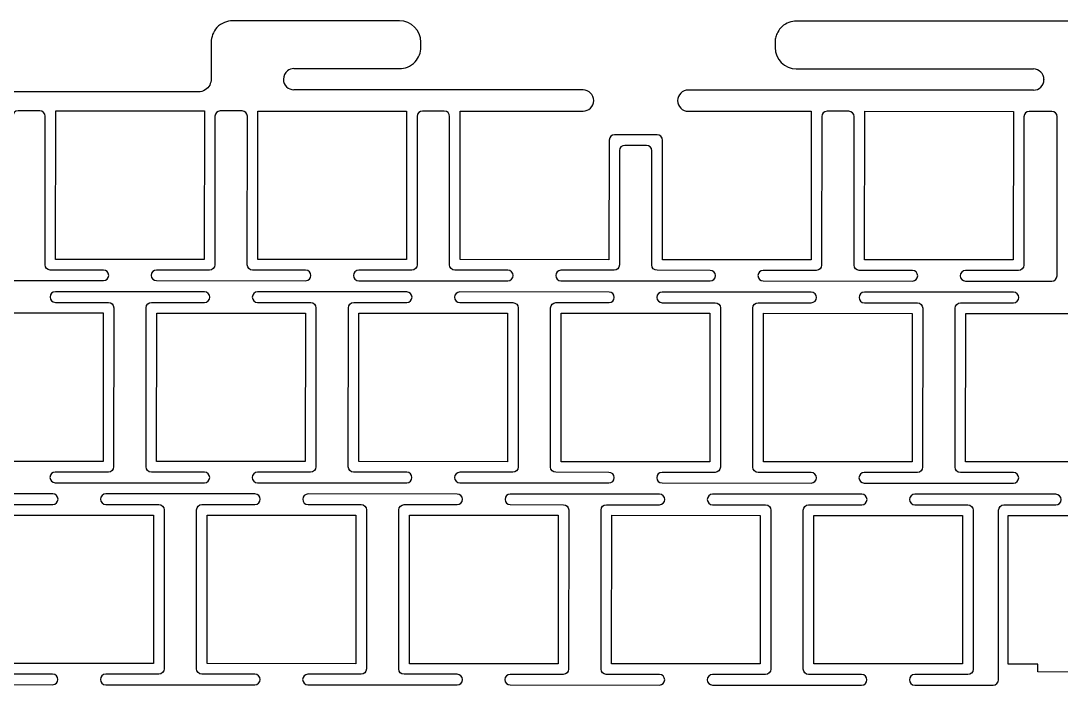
# Model space of a CAD drawing. Header units: millimetres. Extents: x -533 to 933, y 34 to 166.
# Drawn here: x -381.5 to -283.5, y 103.5 to 166.2 of the extents above; entities that cross this region are included whole.
import ezdxf

# ---------------------------------------------------------------- set-up
doc = ezdxf.new("R2010")
doc.units = ezdxf.units.MM
doc.header["$MEASUREMENT"] = 0
doc.layers.get('0').update_dxf_attribs({"lineweight": 0})

msp = doc.modelspace()

# ---------------------------------------------------------------- linework, layer by layer
at = {"color": 18, "lineweight": 25, "true_color": 0x000000}
for p, q in [((-308.407, 161.625), (-286.078, 161.614)), ((-356.721, 160.639), (-356.721, 160.659)), ((-285.089, 160.623), (-285.089, 160.603)), ((-364.721, 159.453), (-396.659, 159.469)), ((-333.496, 159.637), (-355.731, 159.649)), ((-331.066, 159.636), (-333.496, 159.637)), ((-328.494, 159.634), (-331.066, 159.636)), ((-286.079, 159.614), (-318.586, 159.629)), ((-327.495, 158.634), (-327.495, 158.634)), ((-319.587, 158.63), (-319.587, 158.63)), ((-340.073, 143.641), (-340.066, 157.641)), ((-340.066, 157.641), (-328.495, 157.635)), ((-318.587, 157.63), (-307.016, 157.624)), ((-307.016, 157.624), (-307.023, 143.624)), ((-326.023, 154.914), (-326.073, 143.634)), ((-321.517, 155.41), (-325.523, 155.412)), ((-321.023, 143.631), (-321.018, 154.91)), ((-326.073, 143.634), (-340.073, 143.641)), ((-307.023, 143.624), (-321.023, 143.631)), ((-288.456, 105.515), (-288.449, 119.514)), ((-285.651, 105.513), (-288.456, 105.515)), ((-285.651, 104.762), (-285.651, 105.513)), ((-278.334, 104.759), (-285.651, 104.762))]:
    msp.add_line(p, q, dxfattribs=at)
for points in [[(-378.173, 143.66), (-378.166, 157.66), (-364.166, 157.653), (-364.173, 143.653)], [(-345.123, 143.643), (-359.123, 143.65), (-359.116, 157.65), (-345.116, 157.643)], [(-301.966, 157.622), (-287.966, 157.615), (-287.973, 143.615), (-301.973, 143.622)], [(-387.708, 124.615), (-387.701, 138.615), (-373.701, 138.608), (-373.708, 124.608)], [(-368.651, 138.605), (-354.651, 138.598), (-354.658, 124.598), (-368.658, 124.605)], [(-335.601, 138.588), (-335.608, 124.588), (-349.608, 124.596), (-349.601, 138.596)], [(-330.558, 124.586), (-330.551, 138.586), (-316.551, 138.579), (-316.558, 124.579)], [(-297.508, 124.569), (-311.508, 124.576), (-311.501, 138.576), (-297.501, 138.569)], [(-278.458, 124.56), (-292.458, 124.567), (-292.451, 138.567), (-278.451, 138.56)], [(-382.948, 119.562), (-368.948, 119.555), (-368.955, 105.555), (-382.955, 105.562)], [(-363.905, 105.553), (-363.898, 119.553), (-349.898, 119.546), (-349.905, 105.546)], [(-330.848, 119.536), (-330.855, 105.536), (-344.855, 105.543), (-344.848, 119.543)], [(-311.805, 105.527), (-325.805, 105.534), (-325.798, 119.534), (-311.798, 119.527)], [(-306.748, 119.524), (-292.748, 119.517), (-292.755, 105.517), (-306.755, 105.524)]]:
    msp.add_lwpolyline(points, close=True, dxfattribs=at)
for points, knots in [([(-343.774, 163.643), (-343.774, 163.81), (-343.774, 163.978), (-343.774, 164.146), (-343.774, 165.251), (-344.669, 166.147), (-345.773, 166.147), (-348.837, 166.149), (-351.901, 166.15), (-354.553, 166.152), (-356.043, 166.152), (-357.402, 166.153), (-358.558, 166.154), (-359.149, 166.154), (-359.627, 166.154), (-360.314, 166.155), (-360.675, 166.155), (-361.079, 166.155), (-361.518, 166.155), (-361.977, 166.155), (-362.583, 165.95), (-362.988, 165.513), (-363.342, 165.129), (-363.519, 164.599), (-363.519, 164.156), (-363.519, 163.699), (-363.52, 163.266), (-363.52, 162.846), (-363.52, 162.269), (-363.52, 161.727), (-363.521, 161.231), (-363.521, 161.038), (-363.521, 160.862), (-363.521, 160.652), (-363.521, 160.305), (-363.72, 159.866), (-364.079, 159.639), (-364.276, 159.514), (-364.507, 159.453), (-364.721, 159.453)], [0, 0, 0, 0, 1, 1, 1, 2, 2, 2, 3, 3, 3, 4, 4, 4, 5, 5, 5, 6, 6, 6, 7, 7, 7, 8, 8, 8, 9, 9, 9, 10, 10, 10, 11, 11, 11, 12, 12, 12, 13, 13, 13, 13]), ([(-265.098, 161.603), (-261.053, 161.601), (-257.008, 161.599), (-253.416, 161.597), (-251.586, 161.596), (-249.874, 161.595), (-248.339, 161.595), (-247.638, 161.594), (-246.975, 161.594), (-246.353, 161.594), (-245.91, 161.593), (-245.413, 161.593), (-244.823, 161.593), (-244.493, 161.593), (-244.141, 161.593), (-243.77, 161.592), (-243.316, 161.592), (-242.769, 161.789), (-242.403, 162.131), (-242.067, 162.446), (-241.893, 162.851), (-241.831, 163.097), (-241.798, 163.227), (-241.769, 163.375), (-241.769, 163.591), (-241.769, 163.724), (-241.769, 163.958), (-241.769, 164.095), (-241.768, 165.2), (-242.663, 166.096), (-243.768, 166.096), (-256.733, 166.103), (-269.702, 166.109), (-280.442, 166.115), (-285.813, 166.117), (-290.625, 166.12), (-294.602, 166.122), (-295.691, 166.122), (-296.717, 166.123), (-297.674, 166.123), (-298.261, 166.123), (-298.831, 166.124), (-299.509, 166.124), (-301.764, 166.125), (-304.825, 166.127), (-308.405, 166.129), (-308.837, 166.129), (-309.377, 165.946), (-309.746, 165.613), (-310.094, 165.298), (-310.277, 164.882), (-310.341, 164.634), (-310.377, 164.497), (-310.405, 164.351), (-310.406, 164.13), (-310.406, 163.997), (-310.406, 163.763), (-310.406, 163.626), (-310.406, 162.521), (-309.511, 161.625), (-308.407, 161.625)], [0, 0, 0, 0, 1, 1, 1, 2, 2, 2, 3, 3, 3, 4, 4, 4, 5, 5, 5, 6, 6, 6, 7, 7, 7, 8, 8, 8, 9, 9, 9, 10, 10, 10, 11, 11, 11, 12, 12, 12, 13, 13, 13, 14, 14, 14, 15, 15, 15, 16, 16, 16, 17, 17, 17, 18, 18, 18, 19, 19, 19, 20, 20, 20, 20]), ([(-355.73, 161.649), (-353.811, 161.648), (-351.891, 161.647), (-350.206, 161.646), (-349.137, 161.645), (-348.162, 161.645), (-347.342, 161.644), (-346.992, 161.644), (-346.672, 161.644), (-346.247, 161.644), (-346.098, 161.644), (-345.94, 161.644), (-345.775, 161.644), (-345.322, 161.643), (-344.718, 161.845), (-344.313, 162.278), (-343.954, 162.663), (-343.775, 163.198), (-343.774, 163.643)], [0, 0, 0, 0, 1, 1, 1, 2, 2, 2, 3, 3, 3, 4, 4, 4, 5, 5, 5, 6, 6, 6, 6]), ([(-355.73, 161.649), (-355.953, 161.649), (-356.175, 161.571), (-356.348, 161.433), (-356.578, 161.248), (-356.721, 160.955), (-356.721, 160.659)], [0, 0, 0, 0, 1, 1, 1, 2, 2, 2, 2]), ([(-379.173, 143.16), (-379.174, 142.884), (-378.95, 142.66), (-378.674, 142.66), (-378.674, 142.66), (-373.674, 142.658), (-373.674, 142.658), (-373.398, 142.657), (-373.174, 142.433), (-373.174, 142.157), (-373.174, 141.881), (-373.398, 141.657), (-373.675, 141.658), (-373.675, 141.658), (-387.725, 141.665), (-387.725, 141.665), (-388.001, 141.665), (-388.224, 141.889), (-388.224, 142.165), (-388.224, 142.441), (-388, 142.665), (-387.724, 142.665), (-387.724, 142.665), (-382.724, 142.662), (-382.724, 142.662), (-382.448, 142.662), (-382.224, 142.886), (-382.224, 143.162), (-382.224, 143.162), (-382.217, 157.162), (-382.217, 157.162), (-382.217, 157.438), (-381.993, 157.662), (-381.717, 157.662), (-381.717, 157.662), (-379.666, 157.661), (-379.666, 157.661), (-379.666, 157.661), (-379.666, 157.661), (-379.666, 157.661), (-379.39, 157.66), (-379.166, 157.436), (-379.166, 157.16), (-379.166, 157.16), (-379.173, 143.16), (-379.173, 143.16)], [0, 0, 0, 0, 1, 1, 1, 2, 2, 2, 3, 3, 3, 4, 4, 4, 5, 5, 5, 6, 6, 6, 7, 7, 7, 8, 8, 8, 9, 9, 9, 10, 10, 10, 11, 11, 11, 12, 12, 12, 13, 13, 13, 14, 14, 14, 15, 15, 15, 15]), ([(-360.123, 143.151), (-360.124, 142.875), (-359.9, 142.651), (-359.624, 142.651), (-359.624, 142.651), (-354.624, 142.648), (-354.624, 142.648), (-354.348, 142.648), (-354.124, 142.424), (-354.124, 142.148), (-354.124, 141.872), (-354.348, 141.648), (-354.625, 141.648), (-354.625, 141.648), (-368.675, 141.655), (-368.675, 141.655), (-368.951, 141.655), (-369.174, 141.879), (-369.174, 142.155), (-369.174, 142.431), (-368.95, 142.655), (-368.674, 142.655), (-368.674, 142.655), (-363.674, 142.653), (-363.674, 142.653), (-363.398, 142.652), (-363.174, 142.876), (-363.174, 143.152), (-363.174, 143.152), (-363.167, 157.152), (-363.167, 157.152), (-363.167, 157.428), (-362.943, 157.652), (-362.667, 157.652), (-362.667, 157.652), (-360.616, 157.651), (-360.616, 157.651), (-360.616, 157.651), (-360.616, 157.651), (-360.616, 157.651), (-360.34, 157.651), (-360.116, 157.427), (-360.116, 157.151), (-360.116, 157.151), (-360.123, 143.151), (-360.123, 143.151)], [0, 0, 0, 0, 1, 1, 1, 2, 2, 2, 3, 3, 3, 4, 4, 4, 5, 5, 5, 6, 6, 6, 7, 7, 7, 8, 8, 8, 9, 9, 9, 10, 10, 10, 11, 11, 11, 12, 12, 12, 13, 13, 13, 14, 14, 14, 15, 15, 15, 15]), ([(-344.624, 142.643), (-344.348, 142.643), (-344.124, 142.867), (-344.124, 143.143), (-344.124, 143.143), (-344.117, 157.143), (-344.117, 157.143), (-344.117, 157.419), (-343.893, 157.643), (-343.617, 157.643), (-343.617, 157.643), (-341.566, 157.641), (-341.566, 157.641), (-341.566, 157.641), (-341.566, 157.641), (-341.566, 157.641), (-341.29, 157.641), (-341.066, 157.417), (-341.066, 157.141), (-341.066, 157.141), (-341.073, 143.141), (-341.073, 143.141), (-341.074, 142.865), (-340.85, 142.641), (-340.574, 142.641), (-340.574, 142.641), (-335.574, 142.638), (-335.574, 142.638), (-335.574, 142.638), (-335.574, 142.638), (-335.574, 142.638), (-335.298, 142.638), (-335.074, 142.414), (-335.074, 142.138), (-335.074, 141.862), (-335.298, 141.638), (-335.575, 141.638), (-335.575, 141.638), (-340.62, 141.641), (-340.62, 141.641), (-340.62, 141.641), (-349.625, 141.646), (-349.625, 141.646), (-349.901, 141.646), (-350.124, 141.87), (-350.124, 142.146), (-350.124, 142.146), (-350.124, 142.146), (-350.124, 142.146), (-350.124, 142.422), (-349.9, 142.646), (-349.624, 142.646), (-349.624, 142.646), (-344.624, 142.643), (-344.624, 142.643)], [0, 0, 0, 0, 1, 1, 1, 2, 2, 2, 3, 3, 3, 4, 4, 4, 5, 5, 5, 6, 6, 6, 7, 7, 7, 8, 8, 8, 9, 9, 9, 10, 10, 10, 11, 11, 11, 12, 12, 12, 13, 13, 13, 14, 14, 14, 15, 15, 15, 16, 16, 16, 17, 17, 17, 18, 18, 18, 18]), ([(-302.973, 143.122), (-302.974, 142.846), (-302.75, 142.622), (-302.474, 142.622), (-302.474, 142.622), (-297.474, 142.619), (-297.474, 142.619), (-297.198, 142.619), (-296.974, 142.395), (-296.974, 142.119), (-296.974, 141.843), (-297.198, 141.619), (-297.475, 141.619), (-297.475, 141.619), (-311.525, 141.626), (-311.525, 141.626), (-311.801, 141.627), (-312.024, 141.851), (-312.024, 142.127), (-312.024, 142.403), (-311.8, 142.627), (-311.524, 142.626), (-311.524, 142.626), (-306.524, 142.624), (-306.524, 142.624), (-306.248, 142.624), (-306.024, 142.847), (-306.024, 143.124), (-306.024, 143.124), (-306.017, 157.124), (-306.017, 157.124), (-306.017, 157.4), (-305.793, 157.624), (-305.517, 157.623), (-305.517, 157.623), (-303.466, 157.622), (-303.466, 157.622), (-303.466, 157.622), (-303.466, 157.622), (-303.466, 157.622), (-303.19, 157.622), (-302.966, 157.398), (-302.966, 157.122), (-302.966, 157.122), (-302.973, 143.122), (-302.973, 143.122)], [0, 0, 0, 0, 1, 1, 1, 2, 2, 2, 3, 3, 3, 4, 4, 4, 5, 5, 5, 6, 6, 6, 7, 7, 7, 8, 8, 8, 9, 9, 9, 10, 10, 10, 11, 11, 11, 12, 12, 12, 13, 13, 13, 14, 14, 14, 15, 15, 15, 15]), ([(-287.474, 142.614), (-287.198, 142.614), (-286.974, 142.838), (-286.974, 143.114), (-286.974, 143.114), (-286.967, 157.114), (-286.967, 157.114), (-286.967, 157.39), (-286.743, 157.614), (-286.467, 157.614), (-286.467, 157.614), (-284.341, 157.613), (-284.341, 157.613), (-284.065, 157.613), (-283.841, 157.389), (-283.841, 157.113), (-283.841, 157.113), (-283.849, 142.113), (-283.849, 142.113), (-283.849, 141.836), (-284.073, 141.613), (-284.349, 141.613), (-284.349, 141.613), (-292.475, 141.617), (-292.475, 141.617), (-292.751, 141.617), (-292.974, 141.841), (-292.974, 142.117), (-292.974, 142.393), (-292.75, 142.617), (-292.474, 142.617), (-292.474, 142.617), (-287.474, 142.614), (-287.474, 142.614)], [0, 0, 0, 0, 1, 1, 1, 2, 2, 2, 3, 3, 3, 4, 4, 4, 5, 5, 5, 6, 6, 6, 7, 7, 7, 8, 8, 8, 9, 9, 9, 10, 10, 10, 11, 11, 11, 11]), ([(-325.574, 142.633), (-325.298, 142.633), (-325.074, 142.857), (-325.074, 143.133), (-325.074, 143.133), (-325.069, 153.912), (-325.069, 153.912), (-325.069, 154.188), (-324.845, 154.412), (-324.569, 154.411), (-324.569, 154.411), (-322.518, 154.41), (-322.518, 154.41), (-322.242, 154.41), (-322.018, 154.186), (-322.018, 153.91), (-322.018, 153.91), (-322.023, 143.132), (-322.023, 143.132), (-322.024, 142.856), (-321.8, 142.632), (-321.524, 142.631), (-321.524, 142.631), (-316.524, 142.629), (-316.524, 142.629), (-316.248, 142.629), (-316.024, 142.405), (-316.024, 142.129), (-316.024, 141.853), (-316.248, 141.629), (-316.525, 141.629), (-316.525, 141.629), (-330.575, 141.636), (-330.575, 141.636), (-330.575, 141.636), (-330.575, 141.636), (-330.575, 141.636), (-330.851, 141.636), (-331.074, 141.86), (-331.074, 142.136), (-331.074, 142.412), (-330.85, 142.636), (-330.574, 142.636), (-330.574, 142.636), (-325.574, 142.633), (-325.574, 142.633)], [0, 0, 0, 0, 1, 1, 1, 2, 2, 2, 3, 3, 3, 4, 4, 4, 5, 5, 5, 6, 6, 6, 7, 7, 7, 8, 8, 8, 9, 9, 9, 10, 10, 10, 11, 11, 11, 12, 12, 12, 13, 13, 13, 14, 14, 14, 15, 15, 15, 15]), ([(-373.209, 123.607), (-372.933, 123.607), (-372.709, 123.831), (-372.709, 124.107), (-372.709, 124.107), (-372.701, 139.106), (-372.701, 139.106), (-372.701, 139.383), (-372.925, 139.607), (-373.201, 139.607), (-373.201, 139.607), (-378.2, 139.609), (-378.2, 139.609), (-378.477, 139.609), (-378.7, 139.833), (-378.7, 140.109), (-378.7, 140.386), (-378.476, 140.609), (-378.2, 140.609), (-378.2, 140.609), (-364.15, 140.602), (-364.15, 140.602), (-363.874, 140.602), (-363.65, 140.378), (-363.65, 140.102), (-363.65, 139.826), (-363.874, 139.602), (-364.15, 139.602), (-364.15, 139.602), (-369.15, 139.605), (-369.15, 139.605), (-369.426, 139.605), (-369.65, 139.381), (-369.65, 139.105), (-369.65, 139.105), (-369.658, 124.106), (-369.658, 124.106), (-369.658, 123.829), (-369.434, 123.605), (-369.158, 123.605), (-369.158, 123.605), (-364.158, 123.603), (-364.158, 123.603), (-363.882, 123.603), (-363.659, 123.379), (-363.659, 123.103), (-363.659, 122.826), (-363.883, 122.603), (-364.159, 122.603), (-364.159, 122.603), (-378.209, 122.61), (-378.209, 122.61), (-378.485, 122.61), (-378.709, 122.834), (-378.709, 123.11), (-378.709, 123.386), (-378.485, 123.61), (-378.208, 123.61), (-378.208, 123.61), (-373.209, 123.607), (-373.209, 123.607)], [0, 0, 0, 0, 1, 1, 1, 2, 2, 2, 3, 3, 3, 4, 4, 4, 5, 5, 5, 6, 6, 6, 7, 7, 7, 8, 8, 8, 9, 9, 9, 10, 10, 10, 11, 11, 11, 12, 12, 12, 13, 13, 13, 14, 14, 14, 15, 15, 15, 16, 16, 16, 17, 17, 17, 18, 18, 18, 19, 19, 19, 20, 20, 20, 20]), ([(-350.608, 124.096), (-350.608, 123.82), (-350.384, 123.596), (-350.108, 123.596), (-350.108, 123.596), (-345.108, 123.593), (-345.108, 123.593), (-344.832, 123.593), (-344.609, 123.369), (-344.609, 123.093), (-344.609, 122.817), (-344.833, 122.593), (-345.109, 122.593), (-345.109, 122.593), (-359.159, 122.6), (-359.159, 122.6), (-359.435, 122.6), (-359.659, 122.824), (-359.659, 123.101), (-359.659, 123.377), (-359.435, 123.6), (-359.158, 123.6), (-359.158, 123.6), (-354.159, 123.598), (-354.159, 123.598), (-353.883, 123.598), (-353.659, 123.821), (-353.659, 124.098), (-353.659, 124.098), (-353.651, 139.097), (-353.651, 139.097), (-353.651, 139.373), (-353.875, 139.597), (-354.151, 139.597), (-354.151, 139.597), (-359.15, 139.6), (-359.15, 139.6), (-359.15, 139.6), (-359.15, 139.6), (-359.15, 139.6), (-359.427, 139.6), (-359.65, 139.824), (-359.65, 140.1), (-359.65, 140.376), (-359.426, 140.6), (-359.15, 140.6), (-359.15, 140.6), (-345.1, 140.593), (-345.1, 140.593), (-344.824, 140.592), (-344.6, 140.368), (-344.6, 140.092), (-344.6, 139.816), (-344.824, 139.592), (-345.1, 139.593), (-345.1, 139.593), (-350.1, 139.595), (-350.1, 139.595), (-350.376, 139.595), (-350.6, 139.371), (-350.6, 139.095), (-350.6, 139.095), (-350.608, 124.096), (-350.608, 124.096)], [0, 0, 0, 0, 1, 1, 1, 2, 2, 2, 3, 3, 3, 4, 4, 4, 5, 5, 5, 6, 6, 6, 7, 7, 7, 8, 8, 8, 9, 9, 9, 10, 10, 10, 11, 11, 11, 12, 12, 12, 13, 13, 13, 14, 14, 14, 15, 15, 15, 16, 16, 16, 17, 17, 17, 18, 18, 18, 19, 19, 19, 20, 20, 20, 21, 21, 21, 21]), ([(-331.05, 139.585), (-331.326, 139.586), (-331.55, 139.362), (-331.55, 139.086), (-331.55, 139.086), (-331.558, 124.086), (-331.558, 124.086), (-331.558, 123.81), (-331.334, 123.586), (-331.058, 123.586), (-331.058, 123.586), (-326.058, 123.584), (-326.058, 123.584), (-325.782, 123.584), (-325.559, 123.36), (-325.559, 123.083), (-325.559, 122.807), (-325.783, 122.584), (-326.059, 122.584), (-326.059, 122.584), (-340.109, 122.591), (-340.109, 122.591), (-340.385, 122.591), (-340.609, 122.815), (-340.609, 123.091), (-340.609, 123.367), (-340.385, 123.591), (-340.108, 123.591), (-340.108, 123.591), (-335.109, 123.588), (-335.109, 123.588), (-334.833, 123.588), (-334.609, 123.812), (-334.609, 124.088), (-334.609, 124.088), (-334.601, 139.087), (-334.601, 139.087), (-334.601, 139.363), (-334.825, 139.587), (-335.101, 139.588), (-335.101, 139.588), (-340.1, 139.59), (-340.1, 139.59), (-340.377, 139.59), (-340.6, 139.814), (-340.6, 140.09), (-340.6, 140.366), (-340.376, 140.59), (-340.1, 140.59), (-340.1, 140.59), (-326.05, 140.583), (-326.05, 140.583), (-326.05, 140.583), (-326.05, 140.583), (-326.05, 140.583), (-325.774, 140.583), (-325.55, 140.359), (-325.55, 140.083), (-325.55, 139.807), (-325.774, 139.583), (-326.05, 139.583), (-326.05, 139.583), (-331.05, 139.585), (-331.05, 139.585)], [0, 0, 0, 0, 1, 1, 1, 2, 2, 2, 3, 3, 3, 4, 4, 4, 5, 5, 5, 6, 6, 6, 7, 7, 7, 8, 8, 8, 9, 9, 9, 10, 10, 10, 11, 11, 11, 12, 12, 12, 13, 13, 13, 14, 14, 14, 15, 15, 15, 16, 16, 16, 17, 17, 17, 18, 18, 18, 19, 19, 19, 20, 20, 20, 21, 21, 21, 21]), ([(-312.508, 124.077), (-312.508, 123.801), (-312.284, 123.577), (-312.008, 123.577), (-312.008, 123.577), (-307.008, 123.574), (-307.008, 123.574), (-306.732, 123.574), (-306.509, 123.35), (-306.509, 123.074), (-306.509, 122.798), (-306.733, 122.574), (-307.009, 122.574), (-307.009, 122.574), (-321.059, 122.581), (-321.059, 122.581), (-321.335, 122.581), (-321.559, 122.805), (-321.559, 123.081), (-321.559, 123.358), (-321.335, 123.581), (-321.058, 123.581), (-321.058, 123.581), (-316.059, 123.579), (-316.059, 123.579), (-315.783, 123.579), (-315.559, 123.802), (-315.559, 124.078), (-315.559, 124.078), (-315.551, 139.078), (-315.551, 139.078), (-315.551, 139.354), (-315.775, 139.578), (-316.051, 139.578), (-316.051, 139.578), (-321.05, 139.58), (-321.05, 139.58), (-321.327, 139.581), (-321.55, 139.805), (-321.55, 140.081), (-321.55, 140.357), (-321.326, 140.581), (-321.05, 140.58), (-321.05, 140.58), (-307, 140.573), (-307, 140.573), (-306.724, 140.573), (-306.5, 140.349), (-306.5, 140.073), (-306.5, 139.797), (-306.724, 139.573), (-307, 139.573), (-307, 139.573), (-312, 139.576), (-312, 139.576), (-312.276, 139.576), (-312.5, 139.352), (-312.5, 139.076), (-312.5, 139.076), (-312.508, 124.077), (-312.508, 124.077)], [0, 0, 0, 0, 1, 1, 1, 2, 2, 2, 3, 3, 3, 4, 4, 4, 5, 5, 5, 6, 6, 6, 7, 7, 7, 8, 8, 8, 9, 9, 9, 10, 10, 10, 11, 11, 11, 12, 12, 12, 13, 13, 13, 14, 14, 14, 15, 15, 15, 16, 16, 16, 17, 17, 17, 18, 18, 18, 19, 19, 19, 20, 20, 20, 20]), ([(-297.009, 123.569), (-296.733, 123.569), (-296.509, 123.793), (-296.509, 124.069), (-296.509, 124.069), (-296.501, 139.068), (-296.501, 139.068), (-296.501, 139.344), (-296.725, 139.568), (-297.001, 139.568), (-297.001, 139.568), (-302, 139.571), (-302, 139.571), (-302.277, 139.571), (-302.5, 139.795), (-302.5, 140.071), (-302.5, 140.347), (-302.276, 140.571), (-302, 140.571), (-302, 140.571), (-287.95, 140.564), (-287.95, 140.564), (-287.674, 140.564), (-287.45, 140.34), (-287.45, 140.064), (-287.45, 139.787), (-287.674, 139.564), (-287.95, 139.564), (-287.95, 139.564), (-292.95, 139.566), (-292.95, 139.566), (-293.226, 139.567), (-293.45, 139.343), (-293.45, 139.067), (-293.45, 139.067), (-293.458, 124.067), (-293.458, 124.067), (-293.458, 123.791), (-293.234, 123.567), (-292.958, 123.567), (-292.958, 123.567), (-287.958, 123.565), (-287.958, 123.565), (-287.958, 123.565), (-287.958, 123.565), (-287.958, 123.565), (-287.682, 123.564), (-287.459, 123.34), (-287.459, 123.064), (-287.459, 122.788), (-287.683, 122.564), (-287.959, 122.565), (-287.959, 122.565), (-302.009, 122.572), (-302.009, 122.572), (-302.285, 122.572), (-302.509, 122.796), (-302.509, 123.072), (-302.509, 123.348), (-302.285, 123.572), (-302.008, 123.572), (-302.008, 123.572), (-297.009, 123.569), (-297.009, 123.569)], [0, 0, 0, 0, 1, 1, 1, 2, 2, 2, 3, 3, 3, 4, 4, 4, 5, 5, 5, 6, 6, 6, 7, 7, 7, 8, 8, 8, 9, 9, 9, 10, 10, 10, 11, 11, 11, 12, 12, 12, 13, 13, 13, 14, 14, 14, 15, 15, 15, 16, 16, 16, 17, 17, 17, 18, 18, 18, 19, 19, 19, 20, 20, 20, 21, 21, 21, 21]), ([(-383.447, 120.562), (-383.724, 120.562), (-383.948, 120.338), (-383.948, 120.062), (-383.948, 120.062), (-383.955, 105.063), (-383.955, 105.063), (-383.955, 104.787), (-383.732, 104.563), (-383.456, 104.562), (-383.456, 104.562), (-378.456, 104.56), (-378.456, 104.56), (-378.179, 104.56), (-377.956, 104.336), (-377.956, 104.06), (-377.956, 103.784), (-378.18, 103.56), (-378.456, 103.56), (-378.456, 103.56), (-392.506, 103.567), (-392.506, 103.567), (-392.782, 103.567), (-393.006, 103.791), (-393.006, 104.067), (-393.006, 104.343), (-392.782, 104.567), (-392.506, 104.567), (-392.506, 104.567), (-387.506, 104.565), (-387.506, 104.565), (-387.229, 104.564), (-387.005, 104.788), (-387.005, 105.064), (-387.005, 105.064), (-386.998, 120.064), (-386.998, 120.064), (-386.998, 120.34), (-387.221, 120.564), (-387.497, 120.564), (-387.497, 120.564), (-392.497, 120.566), (-392.497, 120.566), (-392.774, 120.566), (-392.997, 120.79), (-392.997, 121.067), (-392.997, 121.343), (-392.773, 121.566), (-392.497, 121.566), (-392.497, 121.566), (-378.447, 121.559), (-378.447, 121.559), (-378.171, 121.559), (-377.947, 121.335), (-377.947, 121.059), (-377.947, 120.783), (-378.171, 120.559), (-378.447, 120.559), (-378.447, 120.559), (-383.447, 120.562), (-383.447, 120.562)], [0, 0, 0, 0, 1, 1, 1, 2, 2, 2, 3, 3, 3, 4, 4, 4, 5, 5, 5, 6, 6, 6, 7, 7, 7, 8, 8, 8, 9, 9, 9, 10, 10, 10, 11, 11, 11, 12, 12, 12, 13, 13, 13, 14, 14, 14, 15, 15, 15, 16, 16, 16, 17, 17, 17, 18, 18, 18, 19, 19, 19, 20, 20, 20, 20]), ([(-364.397, 120.552), (-364.674, 120.552), (-364.898, 120.329), (-364.898, 120.052), (-364.898, 120.052), (-364.905, 105.053), (-364.905, 105.053), (-364.905, 104.777), (-364.682, 104.553), (-364.406, 104.553), (-364.406, 104.553), (-359.406, 104.55), (-359.406, 104.55), (-359.129, 104.55), (-358.906, 104.326), (-358.906, 104.05), (-358.906, 103.774), (-359.13, 103.55), (-359.406, 103.55), (-359.406, 103.55), (-373.456, 103.557), (-373.456, 103.557), (-373.732, 103.558), (-373.956, 103.782), (-373.956, 104.058), (-373.956, 104.334), (-373.732, 104.558), (-373.456, 104.557), (-373.456, 104.557), (-368.456, 104.555), (-368.456, 104.555), (-368.179, 104.555), (-367.955, 104.779), (-367.955, 105.055), (-367.955, 105.055), (-367.948, 120.054), (-367.948, 120.054), (-367.948, 120.33), (-368.171, 120.554), (-368.447, 120.554), (-368.447, 120.554), (-373.447, 120.557), (-373.447, 120.557), (-373.724, 120.557), (-373.947, 120.781), (-373.947, 121.057), (-373.947, 121.333), (-373.723, 121.557), (-373.447, 121.557), (-373.447, 121.557), (-359.397, 121.55), (-359.397, 121.55), (-359.121, 121.55), (-358.897, 121.326), (-358.897, 121.049), (-358.897, 120.773), (-359.121, 120.55), (-359.398, 120.55), (-359.398, 120.55), (-364.397, 120.552), (-364.397, 120.552)], [0, 0, 0, 0, 1, 1, 1, 2, 2, 2, 3, 3, 3, 4, 4, 4, 5, 5, 5, 6, 6, 6, 7, 7, 7, 8, 8, 8, 9, 9, 9, 10, 10, 10, 11, 11, 11, 12, 12, 12, 13, 13, 13, 14, 14, 14, 15, 15, 15, 16, 16, 16, 17, 17, 17, 18, 18, 18, 19, 19, 19, 20, 20, 20, 20]), ([(-345.348, 120.543), (-345.624, 120.543), (-345.848, 120.319), (-345.848, 120.043), (-345.848, 120.043), (-345.855, 105.044), (-345.855, 105.044), (-345.855, 104.767), (-345.632, 104.544), (-345.356, 104.543), (-345.356, 104.543), (-340.356, 104.541), (-340.356, 104.541), (-340.079, 104.541), (-339.856, 104.317), (-339.856, 104.041), (-339.856, 103.764), (-340.08, 103.541), (-340.356, 103.541), (-340.356, 103.541), (-354.406, 103.548), (-354.406, 103.548), (-354.682, 103.548), (-354.906, 103.772), (-354.906, 104.048), (-354.906, 104.324), (-354.682, 104.548), (-354.406, 104.548), (-354.406, 104.548), (-349.406, 104.545), (-349.406, 104.545), (-349.129, 104.545), (-348.905, 104.769), (-348.905, 105.045), (-348.905, 105.045), (-348.898, 120.044), (-348.898, 120.044), (-348.898, 120.321), (-349.121, 120.545), (-349.398, 120.545), (-349.398, 120.545), (-354.398, 120.547), (-354.398, 120.547), (-354.674, 120.547), (-354.897, 120.771), (-354.897, 121.047), (-354.897, 121.324), (-354.673, 121.547), (-354.397, 121.547), (-354.397, 121.547), (-340.347, 121.54), (-340.347, 121.54), (-340.071, 121.54), (-339.847, 121.316), (-339.847, 121.04), (-339.847, 120.764), (-340.071, 120.54), (-340.348, 120.54), (-340.348, 120.54), (-345.348, 120.543), (-345.348, 120.543)], [0, 0, 0, 0, 1, 1, 1, 2, 2, 2, 3, 3, 3, 4, 4, 4, 5, 5, 5, 6, 6, 6, 7, 7, 7, 8, 8, 8, 9, 9, 9, 10, 10, 10, 11, 11, 11, 12, 12, 12, 13, 13, 13, 14, 14, 14, 15, 15, 15, 16, 16, 16, 17, 17, 17, 18, 18, 18, 19, 19, 19, 20, 20, 20, 20]), ([(-326.805, 105.034), (-326.805, 104.758), (-326.582, 104.534), (-326.306, 104.534), (-326.306, 104.534), (-321.306, 104.531), (-321.306, 104.531), (-321.029, 104.531), (-320.806, 104.307), (-320.806, 104.031), (-320.806, 103.755), (-321.03, 103.531), (-321.306, 103.531), (-321.306, 103.531), (-335.356, 103.538), (-335.356, 103.538), (-335.632, 103.538), (-335.856, 103.762), (-335.856, 104.039), (-335.856, 104.315), (-335.632, 104.538), (-335.356, 104.538), (-335.356, 104.538), (-330.356, 104.536), (-330.356, 104.536), (-330.079, 104.536), (-329.855, 104.759), (-329.855, 105.036), (-329.855, 105.036), (-329.848, 120.035), (-329.848, 120.035), (-329.848, 120.311), (-330.071, 120.535), (-330.348, 120.535), (-330.348, 120.535), (-335.348, 120.538), (-335.348, 120.538), (-335.624, 120.538), (-335.847, 120.762), (-335.847, 121.038), (-335.847, 121.314), (-335.623, 121.538), (-335.347, 121.538), (-335.347, 121.538), (-321.297, 121.531), (-321.297, 121.531), (-321.021, 121.53), (-320.797, 121.306), (-320.797, 121.03), (-320.797, 120.754), (-321.021, 120.53), (-321.298, 120.531), (-321.298, 120.531), (-326.298, 120.533), (-326.298, 120.533), (-326.574, 120.533), (-326.798, 120.31), (-326.798, 120.033), (-326.798, 120.033), (-326.805, 105.034), (-326.805, 105.034)], [0, 0, 0, 0, 1, 1, 1, 2, 2, 2, 3, 3, 3, 4, 4, 4, 5, 5, 5, 6, 6, 6, 7, 7, 7, 8, 8, 8, 9, 9, 9, 10, 10, 10, 11, 11, 11, 12, 12, 12, 13, 13, 13, 14, 14, 14, 15, 15, 15, 16, 16, 16, 17, 17, 17, 18, 18, 18, 19, 19, 19, 20, 20, 20, 20]), ([(-307.755, 105.025), (-307.755, 104.748), (-307.532, 104.524), (-307.256, 104.524), (-307.256, 104.524), (-302.256, 104.522), (-302.256, 104.522), (-301.979, 104.522), (-301.756, 104.298), (-301.756, 104.021), (-301.756, 103.745), (-301.98, 103.522), (-302.256, 103.522), (-302.256, 103.522), (-316.306, 103.529), (-316.306, 103.529), (-316.582, 103.529), (-316.806, 103.753), (-316.806, 104.029), (-316.806, 104.305), (-316.582, 104.529), (-316.306, 104.529), (-316.306, 104.529), (-311.306, 104.526), (-311.306, 104.526), (-311.029, 104.526), (-310.805, 104.75), (-310.805, 105.026), (-310.805, 105.026), (-310.798, 120.025), (-310.798, 120.025), (-310.798, 120.301), (-311.021, 120.525), (-311.298, 120.526), (-311.298, 120.526), (-316.298, 120.528), (-316.298, 120.528), (-316.574, 120.528), (-316.797, 120.752), (-316.797, 121.028), (-316.797, 121.304), (-316.573, 121.528), (-316.297, 121.528), (-316.297, 121.528), (-302.247, 121.521), (-302.247, 121.521), (-302.247, 121.521), (-302.247, 121.521), (-302.247, 121.521), (-301.971, 121.521), (-301.747, 121.297), (-301.747, 121.021), (-301.747, 120.745), (-301.971, 120.521), (-302.248, 120.521), (-302.248, 120.521), (-307.248, 120.524), (-307.248, 120.524), (-307.524, 120.524), (-307.748, 120.3), (-307.748, 120.024), (-307.748, 120.024), (-307.755, 105.025), (-307.755, 105.025)], [0, 0, 0, 0, 1, 1, 1, 2, 2, 2, 3, 3, 3, 4, 4, 4, 5, 5, 5, 6, 6, 6, 7, 7, 7, 8, 8, 8, 9, 9, 9, 10, 10, 10, 11, 11, 11, 12, 12, 12, 13, 13, 13, 14, 14, 14, 15, 15, 15, 16, 16, 16, 17, 17, 17, 18, 18, 18, 19, 19, 19, 20, 20, 20, 21, 21, 21, 21]), ([(-288.856, 120.514), (-289.132, 120.514), (-289.356, 120.291), (-289.356, 120.015), (-289.356, 120.015), (-289.364, 104.015), (-289.364, 104.015), (-289.364, 103.739), (-289.588, 103.515), (-289.864, 103.516), (-289.864, 103.516), (-297.256, 103.519), (-297.256, 103.519), (-297.532, 103.519), (-297.756, 103.743), (-297.756, 104.019), (-297.755, 104.296), (-297.532, 104.519), (-297.255, 104.519), (-297.255, 104.519), (-292.256, 104.517), (-292.256, 104.517), (-291.979, 104.517), (-291.755, 104.74), (-291.755, 105.016), (-291.755, 105.016), (-291.748, 120.016), (-291.748, 120.016), (-291.748, 120.292), (-291.971, 120.516), (-292.248, 120.516), (-292.248, 120.516), (-297.248, 120.519), (-297.248, 120.519), (-297.524, 120.519), (-297.747, 120.743), (-297.747, 121.019), (-297.747, 121.295), (-297.523, 121.519), (-297.247, 121.519), (-297.247, 121.519), (-283.96, 121.512), (-283.96, 121.512), (-283.683, 121.512), (-283.46, 121.288), (-283.46, 121.012), (-283.46, 120.735), (-283.684, 120.512), (-283.96, 120.512), (-283.96, 120.512), (-288.856, 120.514), (-288.856, 120.514)], [0, 0, 0, 0, 1, 1, 1, 2, 2, 2, 3, 3, 3, 4, 4, 4, 5, 5, 5, 6, 6, 6, 7, 7, 7, 8, 8, 8, 9, 9, 9, 10, 10, 10, 11, 11, 11, 12, 12, 12, 13, 13, 13, 14, 14, 14, 15, 15, 15, 16, 16, 16, 17, 17, 17, 17]), ([(-288.449, 119.514), (-287.69, 119.514), (-286.931, 119.513), (-286.173, 119.513), (-285.604, 119.513), (-285.034, 119.512), (-284.465, 119.512), (-284.434, 119.512), (-284.402, 119.512), (-284.37, 119.512), (-284.36, 119.512), (-284.349, 119.512), (-284.338, 119.512), (-284.326, 119.512), (-284.317, 119.512), (-284.273, 119.512), (-281.395, 119.511), (-278.517, 119.509), (-276.129, 119.508), (-274.678, 119.507), (-273.408, 119.507), (-272.428, 119.506), (-272.139, 119.506), (-271.87, 119.506), (-271.497, 119.506), (-271.054, 119.505), (-270.513, 119.505), (-269.899, 119.505), (-269.737, 119.505), (-269.513, 119.63), (-269.437, 119.813), (-269.41, 119.878), (-269.399, 119.946), (-269.399, 120.005), (-269.398, 120.706), (-269.398, 121.407), (-269.398, 122.109)], [0, 0, 0, 0, 1, 1, 1, 2, 2, 2, 3, 3, 3, 4, 4, 4, 5, 5, 5, 6, 6, 6, 7, 7, 7, 8, 8, 8, 9, 9, 9, 10, 10, 10, 11, 11, 11, 12, 12, 12, 12])]:
    msp.add_open_spline(points, degree=3, knots=knots, dxfattribs=at)
for points in [[(-285.089, 160.623), (-285.089, 161.17), (-285.532, 161.613), (-286.078, 161.614)], [(-356.721, 160.639), (-356.721, 160.092), (-356.278, 159.649), (-355.731, 159.649)], [(-286.079, 159.614), (-285.533, 159.613), (-285.089, 160.057), (-285.089, 160.603)], [(-327.495, 158.634), (-327.495, 159.186), (-327.942, 159.634), (-328.494, 159.634)], [(-318.586, 159.629), (-319.138, 159.63), (-319.586, 159.182), (-319.587, 158.63)], [(-328.495, 157.635), (-327.943, 157.635), (-327.496, 158.082), (-327.495, 158.634)], [(-319.587, 158.63), (-319.586, 158.078), (-319.139, 157.63), (-318.587, 157.63)], [(-325.523, 155.412), (-325.798, 155.412), (-326.022, 155.189), (-326.023, 154.914)], [(-321.018, 154.91), (-321.017, 155.186), (-321.241, 155.41), (-321.517, 155.41)]]:
    msp.add_open_spline(points, degree=3, dxfattribs=at)

doc.saveas('drawing.dxf')
